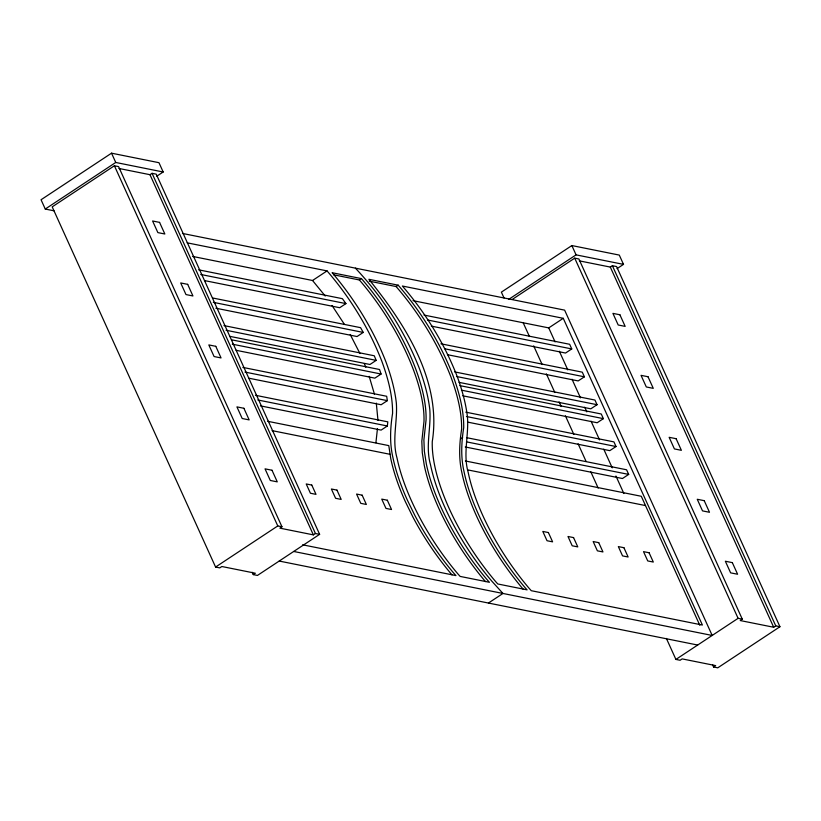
<?xml version="1.0" encoding="UTF-8"?>
<svg xmlns="http://www.w3.org/2000/svg" width="821" height="821" viewBox="0 0 821 821"><rect width="100%" height="100%" fill="white"/><g stroke="black" fill="none" stroke-linecap="round" stroke-linejoin="round"><path stroke-width="1.23" d="M375.905 442.755L377.444 428.695M260.411 405.861L381.139 430.091L387.358 425.986L387.81 421.85L255.454 395.281M156.77 176.217L163.174 171.989L158.966 162.691L111.533 153.178L41.05 199.749L45.268 209.047L54.001 210.802M45.268 209.047L115.751 162.466L163.174 171.989M118.983 168.479L149.986 174.699L152.059 173.323L156.247 174.165L319.626 534.338L315.438 533.506L313.365 534.871L279.889 528.149L281.962 526.784L118.583 166.612L114.396 165.77L52.205 206.861L215.584 567.044L219.771 567.875L221.844 566.511L255.321 573.232L253.248 574.597L252.191 572.268M192.637 256.429L312.534 280.495L327.056 270.899C350.126 297.633 368.927 328.174 381.775 361.096C387.881 377.845 392.736 395.353 392.582 413.312C390.293 427.885 389.513 442.735 392.849 457.225A131.073 52.513 56.5 0 0 407.473 500.369L414.944 515.609A131.073 52.513 56.5 0 0 454.075 573.51L455.953 575.583L302.621 544.805M333.695 274.819L359.331 279.961L361.404 278.596L362.4 279.694A131.073 52.513 56.5 0 1 426.058 420.034L423.893 439.892L424.354 451.283L426.335 463.947A131.073 52.513 56.5 0 0 487.551 580.221L489.429 582.294L460.14 576.414L458.262 574.341A131.073 52.513 56.5 0 1 397.036 458.067C391.761 439.758 397.764 421.235 396.317 402.752C394.685 388.754 390.806 375.146 385.962 361.938C373.493 329.847 355.216 300.158 333.11 273.814L332.115 272.716L361.404 278.596M204.532 280.587L339.709 307.721L345.928 303.606L342.398 298.68L198.6 269.822M369.265 281.162L396.122 286.55L398.195 285.185C421.276 311.918 440.066 342.449 452.915 375.382C459.021 392.12 463.875 409.638 463.721 427.587C461.433 442.17 460.653 457.01 463.998 471.5A131.073 52.513 56.5 0 0 525.214 587.785L527.092 589.858L497.803 583.977L495.925 581.904A131.073 52.513 56.5 0 1 432.267 441.565C441.893 380.975 405.205 324.387 368.896 279.304L398.195 285.185M212.598 297.972L360.573 327.671L363.251 332.433L357.032 336.538L215.851 308.203M223.959 325.598L374.263 355.77L376.182 360.378L369.963 364.483L229.818 336.353M617.094 268.611L623.508 264.372L619.291 255.085L571.857 245.561L501.374 292.143L504.012 297.951M231.573 339.802L379.548 369.501L381.077 374.027L374.858 378.142L236.099 350.29M508.794 299.316L576.075 254.859L623.508 264.372M512.53 299.255L574.721 258.153L578.908 258.995L742.287 619.167L740.214 620.543L773.69 627.254L775.763 625.889L779.95 626.731L616.571 266.558L612.384 265.717L610.311 267.082L579.308 260.862M242.862 367.408L386.67 396.276L387.358 400.638L381.139 404.743L248.712 378.173M413.004 300.66L548.746 327.897L563.257 318.312L702.396 625.038L531.279 590.699L529.401 588.626A131.073 52.513 56.5 0 1 468.175 472.342C462.9 454.034 468.904 435.51 467.457 417.037C465.825 403.029 461.946 389.431 457.102 376.213C444.253 343.291 425.452 312.76 402.372 286.026L563.257 318.312M215.584 567.044L277.775 525.943L281.962 526.784M424.005 315.059L569.651 344.286L571.755 348.935L565.536 353.04L431.343 326.111M460.571 438.886L462.644 437.521M319.626 534.338L257.435 575.439L253.248 574.597M440.908 343.794L582.294 372.17L584.408 376.818L578.189 380.923L447.445 354.693M454.608 371.892L594.948 400.053L597.052 404.702L590.833 408.817L459.093 382.37M459.873 385.624L601.27 414L603.384 418.648L597.165 422.753L462.746 395.784M465.764 412.152L613.923 441.883L616.027 446.532L609.808 450.637L467.775 422.138M466.903 437.726L626.567 469.766L628.681 474.415L622.462 478.52L465.261 446.973M488.433 603.045L502.955 593.46L491.738 581.063A131.073 52.513 56.5 0 1 430.512 464.778C425.237 446.47 431.251 427.957 429.794 409.474C428.162 395.465 424.283 381.868 419.439 368.66C404.886 331.417 382.791 297.212 355.38 268.139M666.395 638.44L675.909 659.427L738.1 618.326L742.287 619.167M712.515 664.651L713.572 666.98L715.645 665.615L682.169 658.894L680.096 660.269L675.909 659.427M779.95 626.731L717.759 667.822L713.572 666.98M182.478 233.441L564.622 310.133L712.187 635.454L293.713 551.466M187.157 242.831L327.056 270.899M200.735 274.471L345.928 303.606M427.525 319.985L571.755 348.935M213.316 302.344L363.251 332.433M444.869 348.812L584.408 376.818M226.021 330.237L376.182 360.378M456.527 376.5L597.052 404.702M232.312 344.173L381.077 374.027M461.433 390.16L603.384 418.648M244.935 372.057L387.358 400.638M466.451 416.514L616.027 446.532M257.825 399.981L387.358 425.986M466.451 441.852L628.681 474.415M267.687 421.296L388.785 445.608L390.775 458.59A131.073 52.513 56.5 0 0 405.4 501.744L412.871 516.973A131.073 52.513 56.5 0 0 452.002 574.874M465.363 460.971L641.293 496.284L699.79 625.243M272.09 430.635L390.108 454.321M467.939 469.94L645.511 505.572M279.202 561.051L697.676 645.039M396.122 286.55C419.203 313.283 437.993 343.825 450.842 376.747C456.948 393.495 461.802 411.003 461.648 428.962C459.36 443.535 458.58 458.385 461.925 472.875A131.073 52.513 56.5 0 0 523.141 589.15M359.331 279.961L360.327 281.069A131.073 52.513 56.5 0 1 423.985 421.399L421.82 441.257L422.281 452.658L424.262 465.312A131.073 52.513 56.5 0 0 485.478 581.596M312.534 280.495L325.249 296.042M332.033 305.525L344.317 324.203M350.208 334.516L359.957 353.523M612.384 265.717L775.763 625.889M610.311 267.082L773.69 627.254M571.857 245.561L576.075 254.859M574.721 258.153L738.1 618.326M548.746 327.897L555.088 341.895M559.327 351.224L567.793 369.881M572.021 379.22L580.488 397.877M584.716 407.206L586.83 411.875M591.069 421.204L599.535 439.861M603.763 449.19L612.23 467.847M615.935 476.016L623.868 493.513M523.1 322.561L529.453 336.548M533.681 345.877L542.137 364.524M546.365 373.853L554.832 392.5M559.06 401.828L561.174 406.487M565.402 415.816L573.858 434.463M578.097 443.792L586.02 461.269M590.781 471.767L598.181 488.085M152.059 173.323L315.438 533.506M149.986 174.699L313.365 534.871M111.533 153.178L115.751 162.466M114.396 165.77L277.775 525.943M364.38 363.765L365.817 367.223M369.183 376.346L374.479 394.285M376.305 403.121L377.968 420.373M159.572 222.388L152.593 220.982L157.868 232.6L164.847 234.006L159.572 222.388M619.896 314.771L612.918 313.376L618.192 324.993L625.171 326.389L619.896 314.771M187.681 284.353L180.702 282.947L185.977 294.565L192.945 295.971L187.681 284.353M648.005 376.736L641.027 375.341L646.301 386.958L653.28 388.354L648.005 376.736M215.79 346.318L208.811 344.912L214.086 356.54L221.054 357.935L215.79 346.318M676.114 438.701L669.136 437.306L674.41 448.923L681.389 450.319L676.114 438.701M243.899 408.283L236.92 406.877L242.195 418.505L249.163 419.9L243.899 408.283M704.223 500.666L697.245 499.271L702.519 510.888L709.498 512.283L704.223 500.666M272.008 470.248L265.029 468.842L270.304 480.47L277.272 481.865L272.008 470.248M732.332 562.631L725.354 561.236L730.628 572.853L737.607 574.248L732.332 562.631M311.785 485.067L306.212 483.949L310.43 493.247L316.003 494.365L311.785 485.067M336.969 490.116L331.386 488.998L335.604 498.296L341.187 499.414L336.969 490.116M362.143 495.176L356.571 494.057L360.778 503.345L366.361 504.463L362.143 495.176M387.327 500.225L381.744 499.106L385.962 508.404L391.545 509.523L387.327 500.225M548.387 532.552L542.804 531.433L547.022 540.731L552.605 541.85L548.387 532.552M573.561 537.601L567.988 536.482L572.196 545.78L577.779 546.899L573.561 537.601M598.745 542.66L593.162 541.542L597.38 550.829L602.963 551.948L598.745 542.66M623.919 547.71L618.336 546.591L622.554 555.889L628.137 557.007L623.919 547.71M649.103 552.769L643.52 551.64L647.738 560.938L653.311 562.057L649.103 552.769"/></g></svg>
